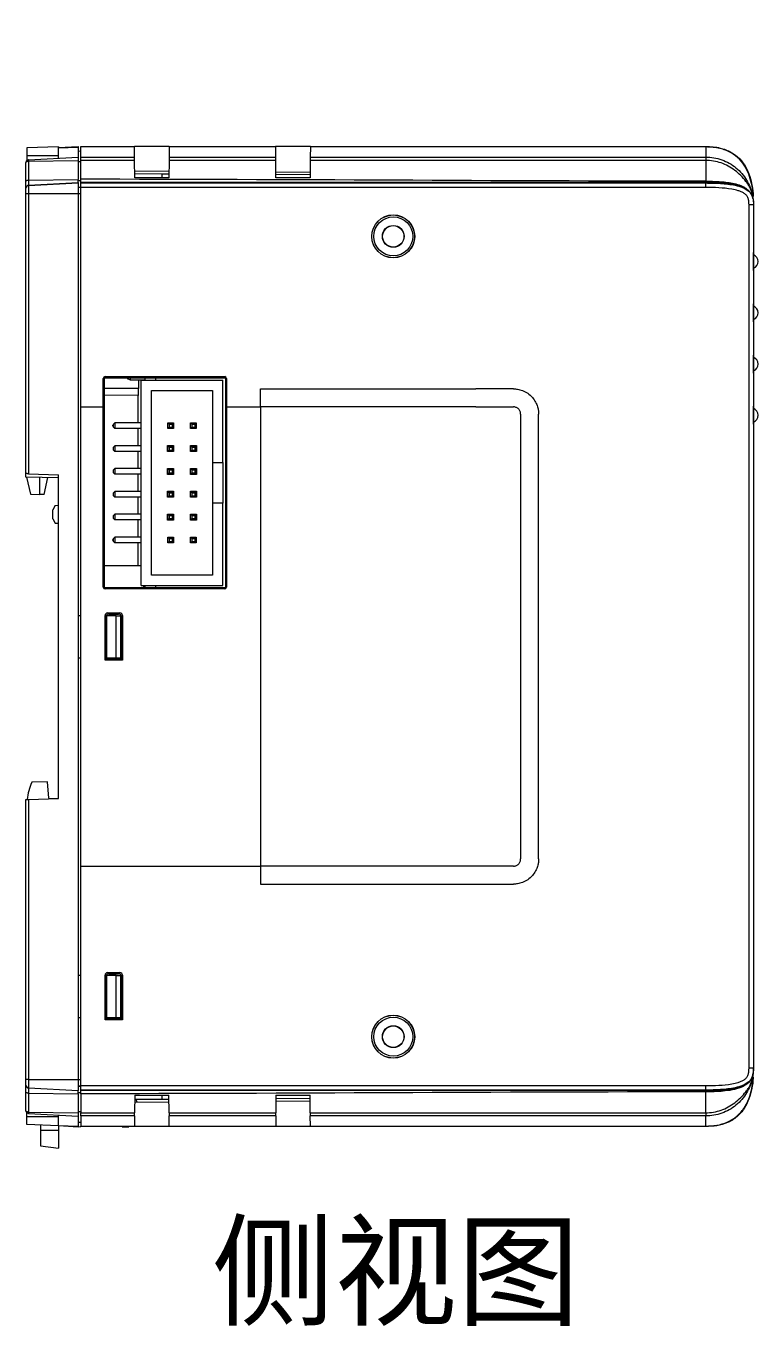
# Model space of a CAD drawing. Extents: x 222 to 1672, y 144 to 807.
# Drawn here: x 746.5 to 828, y 351.9 to 496.5 of the extents above; entities that cross this region are included whole.
import ezdxf

# ---------------------------------------------------------------- set-up
doc = ezdxf.new("R2010")
doc.units = 0
doc.header["$LTSCALE"] = 2
doc.header["$MEASUREMENT"] = 0
doc.layers.get('0').update_dxf_attribs({"linetype": 'CONTINUOUS'})
doc.layers.add('DIM', color=7, linetype='CONTINUOUS')
doc.styles.get("Standard").update_dxf_attribs({"font": 'TIMES.TTF'})

msp = doc.modelspace()

# ---------------------------------------------------------------- linework, layer by layer
at = {"linetype": 'Continuous', "lineweight": 5}
for p, q in [((750.13309, 483.04373), (746.63309, 482.9215)), ((746.63309, 482.9215), (746.63309, 482.04373)), ((750.13309, 482.95202), (752.33309, 483.06732)), ((750.13309, 483.04373), (750.13309, 482.95202)), ((750.13309, 482.92825), (752.33309, 483.01118)), ((750.13309, 482.92825), (750.13309, 482.95202)), ((750.13309, 481.77023), (750.13309, 482.92825)), ((752.33309, 483.06732), (752.33309, 483.01118)), ((752.33309, 483.01118), (752.33309, 481.88552)), ((752.63309, 483.07686), (758.60254, 483.07686)), ((758.60303, 483.02073), (752.63309, 483.02073)), ((752.63309, 481.89507), (752.63309, 483.02073)), ((762.46363, 483.07686), (758.60254, 483.07686)), ((758.61285, 481.89507), (758.60303, 483.02073)), ((762.46314, 483.02073), (762.45332, 481.89507)), ((774.30303, 483.02073), (762.46314, 483.02073)), ((762.46363, 483.07686), (774.30254, 483.07686)), ((778.16363, 483.07686), (774.30254, 483.07686)), ((774.31286, 481.89507), (774.30303, 483.02073)), ((778.16314, 483.02073), (778.15332, 481.89507)), ((822.13308, 483.02073), (778.16314, 483.02073)), ((778.16363, 483.07686), (822.13308, 483.07686)), ((822.13308, 483.02073), (822.13308, 481.89507)), ((750.13309, 482.04373), (746.63309, 482.04373)), ((746.63309, 482.04373), (746.63309, 481.51554)), ((746.81738, 481.59646), (752.33309, 481.88552)), ((746.81738, 481.44366), (752.33309, 481.52334)), ((746.81738, 481.44366), (746.81738, 479.33366)), ((752.33309, 482.57255), (752.63309, 482.56732)), ((752.33309, 481.88552), (752.33309, 481.52334)), ((752.33309, 481.52334), (752.33309, 479.41334)), ((752.63309, 481.89507), (758.61285, 481.89507)), ((758.61602, 481.53289), (752.63309, 481.53289)), ((752.63309, 479.42289), (752.63309, 481.53289)), ((758.63309, 479.57686), (758.61602, 481.53289)), ((762.45016, 481.53289), (762.43309, 479.57686)), ((774.31601, 481.53289), (762.45016, 481.53289)), ((762.45332, 481.89507), (774.31286, 481.89507)), ((774.33309, 479.57686), (774.31601, 481.53289)), ((778.15016, 481.53289), (778.13308, 479.57686)), ((822.13308, 481.53289), (778.15016, 481.53289)), ((778.15332, 481.89507), (822.13308, 481.89507)), ((822.13308, 481.53289), (822.13308, 479.21528)), ((746.53309, 479.25108), (746.53309, 481.29687)), ((752.33309, 481.39076), (752.63309, 481.38552)), ((758.62625, 480.36002), (762.43968, 480.33203)), ((758.62882, 480.06549), (761.65129, 480.04966)), ((761.65129, 480.04966), (762.43718, 480.04554)), ((761.65129, 480.04966), (761.65129, 479.57686)), ((774.32726, 480.24476), (778.13867, 480.21678)), ((774.32954, 479.98327), (778.13646, 479.96333)), ((746.53309, 478.46354), (746.53309, 479.25108)), ((746.81738, 479.33366), (752.33309, 479.41334)), ((746.81738, 479.33366), (746.81738, 478.76284)), ((746.81738, 478.76284), (752.33309, 479.05163)), ((746.81738, 478.74387), (752.33309, 479.03266)), ((746.81738, 478.76284), (746.81738, 478.74387)), ((746.81738, 478.74387), (746.81738, 477.8338)), ((752.33309, 479.05163), (752.33309, 479.41334)), ((752.33309, 479.27696), (752.63309, 479.27552)), ((752.33309, 479.05163), (752.33309, 479.03266)), ((752.33309, 479.03266), (752.33309, 477.8338)), ((752.33309, 478.55734), (752.63309, 478.55211)), ((752.33309, 478.53837), (752.63309, 478.53314)), ((752.63309, 479.01298), (752.63309, 479.06118)), ((752.63309, 479.01298), (822.13308, 479.01298)), ((752.63309, 478.53314), (752.63309, 478.51345)), ((762.43309, 479.57686), (758.63309, 479.57686)), ((778.13308, 479.57686), (774.33309, 479.57686)), ((822.13308, 479.0706), (822.13308, 479.01298)), ((746.53309, 478.44456), (746.53309, 478.46354)), ((746.53309, 477.8338), (746.53309, 478.44456)), ((746.53309, 446.69304), (746.53309, 477.8338)), ((746.53309, 477.8338), (746.81738, 477.8338)), ((746.81738, 477.8338), (746.81738, 446.68311)), ((746.81738, 477.8338), (752.33309, 477.8338)), ((752.33309, 477.8338), (752.33309, 430.86733)), ((752.33309, 477.8338), (752.63309, 477.8338)), ((796.55129, 478.51345), (752.63309, 478.51345)), ((752.63309, 454.11345), (752.63309, 478.51345)), ((822.13308, 478.51345), (796.55129, 478.51345)), ((827.3448, 477.63584), (827.34481, 477.63575)), ((827.38082, 477.27767), (827.34481, 477.63575)), ((827.38638, 477.27749), (827.38638, 477.27747)), ((826.95129, 380.57686), (826.95129, 476.57686)), ((827.45129, 476.57686), (826.95129, 476.57686)), ((827.45129, 476.57686), (827.45129, 380.57686)), ((827.45132, 471.27671), (827.45129, 471.27671)), ((827.45132, 465.57671), (827.45129, 465.57671)), ((827.45132, 459.87671), (827.45129, 459.87671)), ((755.13309, 454.11345), (755.13309, 457.27686)), ((755.25623, 457.27686), (755.13309, 457.27686)), ((755.25623, 434.07686), (755.25623, 457.27686)), ((755.33309, 457.47686), (768.63309, 457.47686)), ((755.33309, 457.35369), (755.33309, 457.47686)), ((755.33309, 457.35369), (768.63309, 457.35004)), ((757.80129, 457.28684), (757.80129, 457.35301)), ((757.80129, 457.28684), (758.10129, 457.13684)), ((758.10129, 457.35293), (758.10129, 457.13684)), ((758.10129, 457.13684), (759.75129, 457.13684)), ((759.05728, 457.13684), (759.05728, 456.17686)), ((759.33129, 434.23684), (759.33129, 457.09684)), ((759.33129, 457.09684), (768.43129, 457.09684)), ((759.75129, 457.35248), (759.75129, 457.09684)), ((760.95129, 457.35215), (760.95129, 457.09684)), ((768.43129, 447.91684), (768.43129, 457.09684)), ((768.63309, 457.35004), (768.63309, 457.47686)), ((768.70625, 457.27686), (768.83309, 457.27686)), ((768.70625, 457.27686), (768.70625, 434.07686)), ((768.83309, 457.27686), (768.83309, 454.11345)), ((759.05728, 456.17686), (755.25623, 456.20998)), ((755.25623, 456.20984), (759.04153, 456.17686)), ((758.99961, 455.37723), (755.25623, 455.40985)), ((759.04153, 456.17686), (759.05728, 456.17686)), ((760.48129, 455.94684), (767.28129, 455.94684)), ((760.48129, 435.38684), (760.48129, 455.94684)), ((767.28129, 455.94684), (767.28129, 447.91684)), ((772.63308, 456.11345), (796.55129, 456.11345)), ((772.63308, 454.11345), (772.63308, 456.11345)), ((800.75129, 456.11345), (796.55129, 456.11345)), ((752.63309, 454.11345), (755.13309, 454.11345)), ((752.63309, 403.04027), (752.63309, 454.11345)), ((755.13309, 434.07686), (755.13309, 454.11345)), ((758.99961, 452.33684), (758.99961, 455.37723)), ((768.83309, 454.11345), (772.63308, 454.11345)), ((768.83309, 454.11345), (768.83309, 434.07686)), ((772.63308, 454.11345), (772.63308, 403.04027)), ((796.55129, 454.11345), (800.75129, 454.11345)), ((827.45132, 454.1767), (827.45129, 454.1767)), ((801.55129, 453.31345), (801.55129, 403.84027)), ((803.55129, 403.84027), (803.55129, 453.31345)), ((756.28129, 452.06911), (756.18129, 452.06911)), ((756.18129, 451.96457), (756.18129, 452.06911)), ((756.18129, 451.96457), (756.28129, 451.96457)), ((756.43129, 452.33684), (756.28129, 452.18684)), ((756.28129, 451.84684), (756.28129, 452.18684)), ((756.43129, 451.69684), (756.28129, 451.84684)), ((756.43129, 452.33684), (756.43129, 451.69684)), ((759.33129, 452.33684), (756.43129, 452.33684)), ((759.33129, 451.69684), (756.43129, 451.69684)), ((758.99961, 449.79684), (758.99961, 451.69684)), ((762.29129, 452.33684), (762.44129, 452.18684)), ((762.29129, 452.33684), (762.93129, 452.33684)), ((762.29129, 451.69684), (762.29129, 452.33684)), ((762.29129, 451.69684), (762.44129, 451.84684)), ((762.93129, 451.69684), (762.29129, 451.69684)), ((762.44129, 452.18684), (762.78129, 452.18684)), ((762.44129, 452.18684), (762.44129, 451.84684)), ((762.44129, 451.84684), (762.78129, 451.84684)), ((762.78129, 452.18684), (762.93129, 452.33684)), ((762.78129, 452.18684), (762.78129, 451.84684)), ((762.78129, 451.84684), (762.93129, 451.69684)), ((762.93129, 452.33684), (762.93129, 451.69684)), ((764.83129, 451.69684), (764.83129, 452.33684)), ((764.83129, 452.33684), (764.98129, 452.18684)), ((764.83129, 452.33684), (765.47129, 452.33684)), ((764.83129, 451.69684), (764.98129, 451.84684)), ((765.47129, 451.69684), (764.83129, 451.69684)), ((764.98129, 452.18684), (764.98129, 451.84684)), ((764.98129, 452.18684), (765.32129, 452.18684)), ((764.98129, 451.84684), (765.32129, 451.84684)), ((765.32129, 452.18684), (765.47129, 452.33684)), ((765.32129, 452.18684), (765.32129, 451.84684)), ((765.32129, 451.84684), (765.47129, 451.69684)), ((765.47129, 452.33684), (765.47129, 451.69684)), ((756.43129, 449.79684), (756.28129, 449.64684)), ((756.28129, 449.30684), (756.28129, 449.64684)), ((756.43129, 449.79684), (756.43129, 449.15684)), ((759.33129, 449.79684), (756.43129, 449.79684)), ((762.28129, 449.80684), (762.94129, 449.80684)), ((762.28129, 449.14684), (762.28129, 449.80684)), ((762.28129, 449.79684), (762.29129, 449.79684)), ((762.29129, 449.15684), (762.29129, 449.79684)), ((762.29129, 449.79684), (762.44129, 449.64684)), ((762.29129, 449.79684), (762.93129, 449.79684)), ((762.44129, 449.64684), (762.44129, 449.30684)), ((762.44129, 449.64684), (762.78129, 449.64684)), ((762.78129, 449.64684), (762.93129, 449.79684)), ((762.78129, 449.64684), (762.78129, 449.30684)), ((762.94129, 449.79684), (762.93129, 449.79684)), ((762.93129, 449.79684), (762.93129, 449.15684)), ((762.94129, 449.80684), (762.94129, 449.14684)), ((764.82129, 449.80684), (765.48129, 449.80684)), ((764.82129, 449.14684), (764.82129, 449.80684)), ((764.82129, 449.79684), (764.83129, 449.79684)), ((764.83129, 449.15684), (764.83129, 449.79684)), ((764.83129, 449.79684), (764.98129, 449.64684)), ((764.83129, 449.79684), (765.47129, 449.79684)), ((764.98129, 449.64684), (764.98129, 449.30684)), ((764.98129, 449.64684), (765.32129, 449.64684)), ((765.32129, 449.64684), (765.47129, 449.79684)), ((765.32129, 449.64684), (765.32129, 449.30684)), ((765.47129, 449.79684), (765.47129, 449.15684)), ((765.48129, 449.80684), (765.48129, 449.14684)), ((756.43129, 449.15684), (756.28129, 449.30684)), ((759.33129, 449.15684), (756.43129, 449.15684)), ((758.99961, 447.25684), (758.99961, 449.15684)), ((762.29129, 449.15684), (762.28129, 449.15684)), ((762.94129, 449.14684), (762.28129, 449.14684)), ((762.29129, 449.15684), (762.44129, 449.30684)), ((762.93129, 449.15684), (762.29129, 449.15684)), ((762.44129, 449.30684), (762.78129, 449.30684)), ((762.78129, 449.30684), (762.93129, 449.15684)), ((762.94129, 449.15684), (762.93129, 449.15684)), ((764.83129, 449.15684), (764.82129, 449.15684)), ((765.48129, 449.14684), (764.82129, 449.14684)), ((764.83129, 449.15684), (764.98129, 449.30684)), ((765.47129, 449.15684), (764.83129, 449.15684)), ((764.98129, 449.30684), (765.32129, 449.30684)), ((765.32129, 449.30684), (765.47129, 449.15684)), ((756.43129, 447.25684), (756.28129, 447.10684)), ((756.28129, 446.76684), (756.28129, 447.10684)), ((756.43129, 446.61684), (756.28129, 446.76684)), ((756.43129, 447.25684), (756.43129, 446.61684)), ((759.33129, 447.25684), (756.43129, 447.25684)), ((762.28129, 447.26684), (762.94129, 447.26684)), ((762.28129, 446.60684), (762.28129, 447.26684)), ((762.28129, 447.25684), (762.29129, 447.25684)), ((762.29129, 447.25684), (762.44129, 447.10684)), ((762.29129, 447.25684), (762.93129, 447.25684)), ((762.29129, 446.61684), (762.29129, 447.25684)), ((762.29129, 446.61684), (762.44129, 446.76684)), ((762.44129, 447.10684), (762.78129, 447.10684)), ((762.44129, 447.10684), (762.44129, 446.76684)), ((762.44129, 446.76684), (762.78129, 446.76684)), ((762.78129, 447.10684), (762.93129, 447.25684)), ((762.78129, 447.10684), (762.78129, 446.76684)), ((762.78129, 446.76684), (762.93129, 446.61684)), ((762.94129, 447.25684), (762.93129, 447.25684)), ((762.93129, 447.25684), (762.93129, 446.61684)), ((762.94129, 447.26684), (762.94129, 446.60684)), ((764.82129, 447.26684), (765.48129, 447.26684)), ((764.82129, 446.60684), (764.82129, 447.26684)), ((764.82129, 447.25684), (764.83129, 447.25684)), ((764.83129, 446.61684), (764.83129, 447.25684)), ((764.83129, 447.25684), (764.98129, 447.10684)), ((764.83129, 447.25684), (765.47129, 447.25684)), ((764.83129, 446.61684), (764.98129, 446.76684)), ((764.98129, 447.10684), (764.98129, 446.76684)), ((764.98129, 447.10684), (765.32129, 447.10684)), ((764.98129, 446.76684), (765.32129, 446.76684)), ((765.32129, 447.10684), (765.47129, 447.25684)), ((765.32129, 447.10684), (765.32129, 446.76684)), ((765.32129, 446.76684), (765.47129, 446.61684)), ((765.47129, 447.25684), (765.47129, 446.61684)), ((765.48129, 447.26684), (765.48129, 446.60684)), ((767.28129, 447.91684), (768.43129, 447.91684)), ((767.28129, 447.91684), (767.28129, 443.41684)), ((768.43129, 447.91684), (768.43129, 443.41684)), ((746.53309, 446.29304), (746.53309, 446.69304)), ((750.13309, 446.2302), (746.53309, 446.29304)), ((746.59567, 446.29195), (747.02509, 444.40252)), ((746.81738, 446.68311), (750.13309, 446.56732)), ((748.03309, 446.26686), (748.03309, 444.36732)), ((748.53709, 444.38492), (748.96112, 446.25066)), ((750.13309, 410.56733), (750.13309, 446.56732)), ((759.33129, 446.61684), (756.43129, 446.61684)), ((758.99961, 444.71684), (758.99961, 446.61684)), ((762.29129, 446.61684), (762.28129, 446.61684)), ((762.94129, 446.60684), (762.28129, 446.60684)), ((762.93129, 446.61684), (762.29129, 446.61684)), ((762.94129, 446.61684), (762.93129, 446.61684)), ((764.83129, 446.61684), (764.82129, 446.61684)), ((765.48129, 446.60684), (764.82129, 446.60684)), ((765.47129, 446.61684), (764.83129, 446.61684)), ((747.02509, 444.40252), (748.03309, 444.36732)), ((748.53709, 444.38492), (748.03309, 444.36732)), ((756.43129, 444.71684), (756.28129, 444.56684)), ((756.28129, 444.22684), (756.28129, 444.56684)), ((756.43129, 444.07684), (756.28129, 444.22684)), ((756.43129, 444.71684), (756.43129, 444.07684)), ((759.33129, 444.71684), (756.43129, 444.71684)), ((759.33129, 444.07684), (756.43129, 444.07684)), ((758.99961, 442.17684), (758.99961, 444.07684)), ((762.28129, 444.72684), (762.94129, 444.72684)), ((762.28129, 444.06684), (762.28129, 444.72684)), ((762.28129, 444.71684), (762.29129, 444.71684)), ((762.29129, 444.07684), (762.28129, 444.07684)), ((762.94129, 444.06684), (762.28129, 444.06684)), ((762.29129, 444.07684), (762.29129, 444.71684)), ((762.29129, 444.71684), (762.44129, 444.56684)), ((762.29129, 444.71684), (762.93129, 444.71684)), ((762.29129, 444.07684), (762.44129, 444.22684)), ((762.93129, 444.07684), (762.29129, 444.07684)), ((762.44129, 444.56684), (762.44129, 444.22684)), ((762.44129, 444.56684), (762.78129, 444.56684)), ((762.44129, 444.22684), (762.78129, 444.22684)), ((762.78129, 444.56684), (762.93129, 444.71684)), ((762.78129, 444.56684), (762.78129, 444.22684)), ((762.78129, 444.22684), (762.93129, 444.07684)), ((762.94129, 444.71684), (762.93129, 444.71684)), ((762.93129, 444.71684), (762.93129, 444.07684)), ((762.94129, 444.07684), (762.93129, 444.07684)), ((762.94129, 444.72684), (762.94129, 444.06684)), ((764.82129, 444.72684), (765.48129, 444.72684)), ((764.82129, 444.06684), (764.82129, 444.72684)), ((764.82129, 444.71684), (764.83129, 444.71684)), ((764.83129, 444.07684), (764.82129, 444.07684)), ((765.48129, 444.06684), (764.82129, 444.06684)), ((764.83129, 444.07684), (764.83129, 444.71684)), ((764.83129, 444.71684), (764.98129, 444.56684)), ((764.83129, 444.71684), (765.47129, 444.71684)), ((764.83129, 444.07684), (764.98129, 444.22684)), ((765.47129, 444.07684), (764.83129, 444.07684)), ((764.98129, 444.56684), (764.98129, 444.22684)), ((764.98129, 444.56684), (765.32129, 444.56684)), ((764.98129, 444.22684), (765.32129, 444.22684)), ((765.32129, 444.56684), (765.47129, 444.71684)), ((765.32129, 444.56684), (765.32129, 444.22684)), ((765.32129, 444.22684), (765.47129, 444.07684)), ((765.47129, 444.71684), (765.47129, 444.07684)), ((765.48129, 444.72684), (765.48129, 444.06684)), ((749.77687, 443.15489), (749.53309, 442.66733)), ((749.53309, 441.66733), (749.53309, 442.66733)), ((749.77687, 443.15489), (750.13309, 443.16733)), ((767.28129, 443.41684), (767.28129, 435.38684)), ((768.43129, 443.41684), (767.28129, 443.41684)), ((768.43129, 434.23684), (768.43129, 443.41684)), ((749.53309, 441.66733), (749.77687, 441.17976)), ((749.77687, 441.17976), (750.13309, 441.16733)), ((756.43129, 442.17684), (756.28129, 442.02684)), ((756.28129, 441.68684), (756.28129, 442.02684)), ((756.43129, 441.53684), (756.28129, 441.68684)), ((756.43129, 442.17684), (756.43129, 441.53684)), ((759.33129, 442.17684), (756.43129, 442.17684)), ((759.33129, 441.53684), (756.43129, 441.53684)), ((758.99961, 439.63684), (758.99961, 441.53684)), ((762.28129, 442.18684), (762.94129, 442.18684)), ((762.28129, 441.52684), (762.28129, 442.18684)), ((762.28129, 442.17684), (762.29129, 442.17684)), ((762.29129, 441.53684), (762.28129, 441.53684)), ((762.94129, 441.52684), (762.28129, 441.52684)), ((762.29129, 441.53684), (762.29129, 442.17684)), ((762.29129, 442.17684), (762.44129, 442.02684)), ((762.29129, 442.17684), (762.93129, 442.17684)), ((762.29129, 441.53684), (762.44129, 441.68684)), ((762.93129, 441.53684), (762.29129, 441.53684)), ((762.44129, 442.02684), (762.44129, 441.68684)), ((762.44129, 442.02684), (762.78129, 442.02684)), ((762.44129, 441.68684), (762.78129, 441.68684)), ((762.78129, 442.02684), (762.93129, 442.17684)), ((762.78129, 442.02684), (762.78129, 441.68684)), ((762.78129, 441.68684), (762.93129, 441.53684)), ((762.94129, 442.17684), (762.93129, 442.17684)), ((762.93129, 442.17684), (762.93129, 441.53684)), ((762.94129, 441.53684), (762.93129, 441.53684)), ((762.94129, 442.18684), (762.94129, 441.52684)), ((764.82129, 442.18684), (765.48129, 442.18684)), ((764.82129, 441.52684), (764.82129, 442.18684)), ((764.82129, 442.17684), (764.83129, 442.17684)), ((764.83129, 441.53684), (764.82129, 441.53684)), ((765.48129, 441.52684), (764.82129, 441.52684)), ((764.83129, 441.53684), (764.83129, 442.17684)), ((764.83129, 442.17684), (764.98129, 442.02684)), ((764.83129, 442.17684), (765.47129, 442.17684)), ((764.83129, 441.53684), (764.98129, 441.68684)), ((765.47129, 441.53684), (764.83129, 441.53684)), ((764.98129, 442.02684), (765.32129, 442.02684)), ((764.98129, 442.02684), (764.98129, 441.68684)), ((764.98129, 441.68684), (765.32129, 441.68684)), ((765.32129, 442.02684), (765.47129, 442.17684)), ((765.32129, 442.02684), (765.32129, 441.68684)), ((765.32129, 441.68684), (765.47129, 441.53684)), ((765.47129, 442.17684), (765.47129, 441.53684)), ((765.48129, 442.18684), (765.48129, 441.52684)), ((756.43129, 439.63684), (756.28129, 439.48684)), ((756.43129, 439.63684), (756.43129, 438.99684)), ((759.33129, 439.63684), (756.43129, 439.63684)), ((762.29129, 439.63684), (762.44129, 439.48684)), ((762.29129, 439.63684), (762.93129, 439.63684)), ((762.29129, 438.99684), (762.29129, 439.63684)), ((762.78129, 439.48684), (762.93129, 439.63684)), ((762.93129, 439.63684), (762.93129, 438.99684)), ((764.83129, 438.99684), (764.83129, 439.63684)), ((764.83129, 439.63684), (764.98129, 439.48684)), ((764.83129, 439.63684), (765.47129, 439.63684)), ((765.32129, 439.48684), (765.47129, 439.63684)), ((765.47129, 439.63684), (765.47129, 438.99684)), ((756.28129, 439.37381), (756.18129, 439.37381)), ((756.18129, 439.25987), (756.18129, 439.37381)), ((756.18129, 439.25987), (756.28129, 439.25987)), ((756.28129, 439.14684), (756.28129, 439.48684)), ((756.43129, 438.99684), (756.28129, 439.14684)), ((759.33129, 438.99684), (756.43129, 438.99684)), ((758.99961, 436.42675), (758.99961, 438.99684)), ((762.29129, 438.99684), (762.44129, 439.14684)), ((762.93129, 438.99684), (762.29129, 438.99684)), ((762.44129, 439.48684), (762.78129, 439.48684)), ((762.44129, 439.48684), (762.44129, 439.14684)), ((762.44129, 439.14684), (762.78129, 439.14684)), ((762.78129, 439.48684), (762.78129, 439.14684)), ((762.78129, 439.14684), (762.93129, 438.99684)), ((764.83129, 438.99684), (764.98129, 439.14684)), ((765.47129, 438.99684), (764.83129, 438.99684)), ((764.98129, 439.48684), (765.32129, 439.48684)), ((764.98129, 439.48684), (764.98129, 439.14684)), ((764.98129, 439.14684), (765.32129, 439.14684)), ((765.32129, 439.48684), (765.32129, 439.14684)), ((765.32129, 439.14684), (765.47129, 438.99684)), ((759.33129, 436.42675), (755.25623, 436.42675)), ((767.28129, 435.38684), (760.48129, 435.38684)), ((755.25623, 434.07686), (755.13309, 434.07686)), ((768.63309, 434.00368), (755.33309, 434.00003)), ((755.33309, 434.00003), (755.33309, 433.87686)), ((768.63309, 433.87686), (755.33309, 433.87686)), ((759.33129, 434.23684), (768.43129, 434.23684)), ((759.60129, 434.23684), (759.60129, 434.0012)), ((759.75129, 434.23684), (759.75129, 434.00125)), ((760.95129, 434.23684), (760.95129, 434.00157)), ((768.63309, 434.00368), (768.63309, 433.87686)), ((768.70625, 434.07686), (768.83309, 434.07686)), ((752.33309, 430.86733), (752.33309, 386.16733)), ((752.63309, 430.86733), (752.33309, 430.86733)), ((755.32223, 425.9537), (755.32223, 430.90044)), ((755.43309, 430.77727), (755.32223, 430.90044)), ((755.44691, 430.86733), (755.53309, 430.86733)), ((755.53309, 426.16733), (755.53309, 430.86733)), ((756.57666, 430.86733), (755.53309, 430.86733)), ((755.62174, 431.20011), (756.96947, 431.20048)), ((755.62174, 431.20011), (755.73267, 431.07686)), ((755.73267, 431.07686), (756.8335, 431.07686)), ((756.57666, 426.16733), (756.57666, 430.86733)), ((756.57666, 430.86733), (757.03309, 430.86733)), ((756.8335, 431.07686), (756.96947, 431.20048)), ((757.03309, 430.86733), (757.03309, 426.16733)), ((757.26914, 430.90097), (757.13309, 430.77727)), ((757.26914, 430.90097), (757.26914, 425.95316)), ((755.43309, 426.1622), (755.43309, 430.77727)), ((757.13309, 430.77727), (757.13309, 426.07686)), ((752.63309, 426.16733), (752.33309, 426.16733)), ((755.32223, 425.9537), (755.3795, 426.01732)), ((757.26914, 425.95316), (755.32223, 425.9537)), ((755.3795, 426.16248), (755.43309, 426.1622)), ((755.3795, 426.01732), (755.3795, 426.16248)), ((757.13309, 426.01732), (755.3795, 426.01732)), ((755.53309, 426.16733), (755.43309, 426.16733)), ((756.57666, 426.16733), (755.53309, 426.16733)), ((757.03309, 426.16733), (756.57666, 426.16733)), ((757.26914, 425.95316), (757.13309, 426.07686)), ((757.13309, 426.01732), (757.13309, 426.07686)), ((748.93622, 412.43077), (747.18636, 412.36966)), ((749.05885, 410.59132), (748.93622, 412.43077)), ((749.05885, 410.59132), (750.13309, 410.57257)), ((746.53309, 379.30085), (746.53309, 410.44161)), ((746.81738, 410.45154), (750.13309, 410.56733)), ((746.81738, 410.45154), (746.81738, 379.30085)), ((752.63309, 403.04027), (772.63308, 403.04027)), ((752.63309, 378.64027), (752.63309, 403.04027)), ((772.63308, 403.04027), (772.63308, 401.04027)), ((800.75129, 403.04027), (796.55129, 403.04027)), ((772.63308, 401.04027), (796.55129, 401.04027)), ((796.55129, 401.04027), (800.75129, 401.04027)), ((752.63309, 390.86732), (752.33309, 390.86732)), ((755.32223, 385.9537), (755.32223, 390.90044)), ((755.43309, 390.77727), (755.32223, 390.90044)), ((755.43309, 386.1622), (755.43309, 390.77727)), ((755.44691, 390.86732), (755.53309, 390.86732)), ((755.53309, 386.16733), (755.53309, 390.86732)), ((756.57666, 390.86732), (755.53309, 390.86732)), ((755.62174, 391.20011), (756.96947, 391.20048)), ((755.62174, 391.20011), (755.73267, 391.07686)), ((755.73267, 391.07686), (756.8335, 391.07686)), ((756.57666, 386.16733), (756.57666, 390.86732)), ((756.57666, 390.86732), (757.03309, 390.86732)), ((756.8335, 391.07686), (756.96947, 391.20048)), ((757.03309, 390.86732), (757.03309, 386.16733)), ((757.26914, 390.90097), (757.13309, 390.77727)), ((757.13309, 390.77727), (757.13309, 386.07686)), ((757.26914, 390.90097), (757.26914, 385.95316)), ((757.13309, 388.06113), (757.03309, 388.06113)), ((752.33309, 386.16733), (752.33309, 379.30085)), ((752.63309, 386.16733), (752.33309, 386.16733)), ((755.32223, 385.9537), (755.3795, 386.01732)), ((755.3795, 386.16248), (755.43309, 386.1622)), ((755.3795, 386.01732), (755.3795, 386.16248)), ((757.13309, 386.01732), (755.3795, 386.01732)), ((755.53309, 386.16733), (755.43309, 386.16733)), ((756.57666, 386.16733), (755.53309, 386.16733)), ((757.03309, 386.16733), (756.57666, 386.16733)), ((757.26914, 385.95316), (757.13309, 386.07686)), ((757.13309, 386.07686), (757.13309, 386.01732)), ((757.26914, 385.95316), (755.32223, 385.9537)), ((827.45129, 380.57686), (826.95129, 380.57686)), ((746.53309, 378.69009), (746.53309, 379.30085)), ((746.81738, 379.30085), (746.53309, 379.30085)), ((746.81738, 379.30085), (746.81738, 378.39078)), ((746.81738, 379.30085), (752.33309, 379.30085)), ((752.33309, 379.30085), (752.33309, 378.10199)), ((752.33309, 379.30085), (752.63309, 379.30085)), ((827.34481, 379.51797), (827.3448, 379.51788)), ((827.38083, 379.8761), (827.34481, 379.51797)), ((827.38639, 379.87629), (827.38639, 379.87627)), ((746.53309, 378.67111), (746.53309, 378.69009)), ((746.53309, 377.88357), (746.53309, 378.67111)), ((746.53309, 375.83778), (746.53309, 377.88357)), ((746.81738, 378.39078), (752.33309, 378.10199)), ((746.81738, 378.39078), (746.81738, 378.37181)), ((746.81738, 378.37181), (752.33309, 378.08302)), ((746.81738, 378.37181), (746.81738, 377.80099)), ((746.81738, 377.80099), (752.33309, 377.72131)), ((746.81738, 377.80099), (746.81738, 375.69099)), ((752.33309, 378.59628), (752.63309, 378.60152)), ((752.33309, 378.57731), (752.63309, 378.58254)), ((752.33309, 378.10199), (752.33309, 378.08302)), ((752.33309, 377.72131), (752.33309, 378.08302)), ((752.33309, 377.85769), (752.63309, 377.85913)), ((752.33309, 377.72131), (752.33309, 375.61131)), ((752.63309, 378.64027), (796.55129, 378.64027)), ((752.63309, 378.64027), (752.63309, 378.60152)), ((822.13308, 378.14075), (752.63309, 378.14075)), ((752.63309, 378.14075), (752.63309, 378.09254)), ((752.63309, 377.73084), (752.63309, 375.62084)), ((758.63309, 377.57686), (758.61602, 375.62084)), ((758.63309, 377.57686), (762.43309, 377.57686)), ((761.65129, 377.57686), (761.65129, 377.10407)), ((762.45016, 375.62084), (762.43309, 377.57686)), ((774.33309, 377.57686), (774.31601, 375.62084)), ((774.33309, 377.57686), (778.13308, 377.57686)), ((778.15016, 375.62084), (778.13308, 377.57686)), ((796.55129, 378.64027), (822.13308, 378.64027)), ((822.13308, 378.14075), (822.13308, 378.64027)), ((822.13308, 378.08312), (822.13308, 378.14075)), ((822.13308, 375.62084), (822.13308, 377.93844)), ((758.62625, 376.7937), (762.43968, 376.82169)), ((761.65129, 377.10407), (758.62882, 377.08824)), ((758.89455, 376.79567), (758.78294, 377.08905)), ((762.43718, 377.10818), (761.65129, 377.10407)), ((774.32726, 376.90896), (778.13867, 376.93694)), ((778.13646, 377.19039), (774.32954, 377.17046)), ((746.63309, 375.17256), (746.63309, 375.61911)), ((750.13309, 375.17256), (746.63309, 375.17256)), ((746.63309, 374.29479), (746.63309, 375.17256)), ((746.81738, 375.69099), (752.33309, 375.61131)), ((746.81738, 375.53819), (752.33309, 375.24913)), ((750.13309, 374.20641), (750.13309, 375.36442)), ((752.33309, 375.74389), (752.63309, 375.74913)), ((752.33309, 375.61131), (752.33309, 375.24913)), ((752.33309, 375.24913), (752.33309, 374.12347)), ((752.33309, 374.5621), (752.63309, 374.56734)), ((752.63309, 375.62084), (758.61602, 375.62084)), ((758.61285, 375.25866), (752.63309, 375.25866)), ((752.63309, 375.25866), (752.63309, 374.13299)), ((758.61285, 375.25866), (758.60303, 374.13299)), ((762.45016, 375.62084), (774.31601, 375.62084)), ((774.31286, 375.25866), (762.45332, 375.25866)), ((762.46314, 374.13299), (762.45332, 375.25866)), ((774.31286, 375.25866), (774.30303, 374.13299)), ((778.15016, 375.62084), (822.13308, 375.62084)), ((822.13308, 375.25866), (778.15332, 375.25866)), ((778.16314, 374.13299), (778.15332, 375.25866)), ((822.13308, 374.13299), (822.13308, 375.25866)), ((750.13309, 374.17257), (746.63309, 374.29479)), ((748.13309, 374.24241), (748.13309, 373.67256)), ((748.13309, 373.67256), (748.13309, 371.95365)), ((748.13309, 373.67256), (750.13309, 373.67256)), ((750.13309, 374.20641), (752.33309, 374.12347)), ((750.13309, 374.18263), (750.13309, 374.20641)), ((750.13309, 374.17257), (750.13309, 374.18263)), ((750.13309, 374.18263), (752.33309, 374.06733)), ((750.13309, 374.17257), (750.13309, 373.67256)), ((750.13309, 373.67256), (750.13309, 371.67256)), ((752.33309, 374.12347), (752.33309, 374.06733)), ((752.33309, 374.06733), (752.63309, 374.08731)), ((752.63309, 374.13299), (758.60303, 374.13299)), ((758.60254, 374.07686), (752.63309, 374.07686)), ((757.25269, 374.06733), (757.93309, 374.06733)), ((762.46363, 374.07686), (758.60254, 374.07686)), ((762.46314, 374.13299), (774.30303, 374.13299)), ((774.30254, 374.07686), (762.46363, 374.07686)), ((778.16363, 374.07686), (774.30254, 374.07686)), ((778.16314, 374.13299), (822.13308, 374.13299)), ((822.13308, 374.07686), (778.16363, 374.07686)), ((748.13309, 371.95365), (750.13309, 371.67256))]:
    msp.add_line(p, q, dxfattribs=at)
at = {"linetype": 'Continuous', "lineweight": 5, "flags": 128}
for points in [[(746.53309, 479.25108), (746.53847, 479.26669), (746.55444, 479.28172), (746.58042, 479.29566), (746.61547, 479.30801), (746.65834, 479.3183), (746.70749, 479.32618), (746.76114, 479.33136), (746.81738, 479.33366)], [(827.45131, 469.27671), (827.45131, 469.35282), (827.45131, 469.5696), (827.45131, 469.89402), (827.45132, 470.2767)], [(827.45132, 470.2767), (827.45132, 470.65939), (827.45132, 470.98381), (827.45132, 471.20058), (827.45132, 471.27671)], [(827.45132, 464.5767), (827.45132, 464.95939), (827.45132, 465.28381), (827.45132, 465.50058), (827.45132, 465.57671)], [(827.45131, 463.57671), (827.45131, 463.65282), (827.45131, 463.8696), (827.45131, 464.19402), (827.45132, 464.5767)], [(827.45132, 458.8767), (827.45132, 459.25939), (827.45132, 459.58381), (827.45132, 459.80058), (827.45132, 459.87671)], [(827.45131, 457.8767), (827.45131, 457.95282), (827.45131, 458.1696), (827.45131, 458.49402), (827.45132, 458.8767)], [(827.45132, 453.1767), (827.45132, 453.55939), (827.45132, 453.88381), (827.45132, 454.10058), (827.45132, 454.1767)], [(827.45131, 452.1767), (827.45131, 452.25283), (827.45131, 452.4696), (827.45131, 452.79402), (827.45132, 453.1767)], [(746.81738, 446.68311), (746.76114, 446.68508), (746.70749, 446.68695), (746.65834, 446.68867), (746.61547, 446.69016), (746.58042, 446.69139), (746.55444, 446.69229), (746.53847, 446.69285), (746.53309, 446.69304)], [(746.53309, 410.44161), (746.53847, 410.4418), (746.55444, 410.44236), (746.58042, 410.44326), (746.61547, 410.44449), (746.65834, 410.44598), (746.70749, 410.4477), (746.76114, 410.44958), (746.81738, 410.45154)], [(746.81738, 377.80099), (746.76114, 377.80329), (746.70749, 377.80847), (746.65834, 377.81635), (746.61547, 377.82664), (746.58042, 377.83899), (746.55444, 377.85293), (746.53847, 377.86796), (746.53309, 377.88357)]]:
    msp.add_lwpolyline(points, dxfattribs=at)
at = {"linetype": 'Continuous', "lineweight": 5}
for centre, radius in [((787.38309, 473.07686), 2.39127), ((787.38309, 473.07686), 2.37731), ((787.38309, 473.07686), 2.16858), ((787.38309, 473.07686), 1.21397), ((787.38309, 473.07686), 1.19127), ((787.38309, 384.07686), 2.39127), ((787.38309, 384.07686), 2.37731), ((787.38309, 384.07686), 2.16858), ((787.38309, 384.07686), 1.21397), ((787.38309, 384.07686), 1.19127)]:
    msp.add_circle(centre, radius, dxfattribs=at)
for centre, radius, start, end in [((746.83293, 478.46341), 0.29984, 92.9709372, 179.9747613), ((746.83293, 478.44443), 0.29984, 92.9709372, 179.9747613), ((827.13881, 470.27671), 0.8125, 292.7789436, 67.9137812), ((827.13881, 464.57671), 0.8125, 292.7789436, 67.9137812), ((827.13881, 458.87671), 0.8125, 292.7789436, 67.9137812), ((755.33309, 457.27686), 0.2, 90, 180), ((755.33306, 457.27686), 0.07683, 89.9842775, 180), ((768.63309, 457.27686), 0.2, 0, 90), ((768.63307, 457.27686), 0.07318, 0, 89.9842775), ((827.13881, 453.17671), 0.8125, 292.7789436, 67.9137812), ((755.33309, 434.07686), 0.2, 180, 270), ((755.33306, 434.07686), 0.07683, 180, 270.0157225), ((768.63309, 434.07686), 0.2, 270, 0), ((768.63307, 434.07686), 0.07318, 270.0157225, 0), ((753.12784, 409.73361), 6.5, 156.074652, 173.7053168), ((746.83293, 378.69022), 0.29984, 180.0252387, 267.0290628), ((746.83293, 378.67124), 0.29984, 180.0252387, 267.0290628), ((757.25269, 374.16733), 0.1, 247.272923, 270), ((757.93309, 374.16733), 0.1, 270, 294.5959993)]:
    msp.add_arc(centre, radius, start, end, dxfattribs=at)
for centre, major_axis, ratio, start_param, end_param in [((759.04155, 455.37683), (-0.00002, 0.80003), 0.05242088, 6.283183923, 7.853477915), ((755.62256, 430.8997), (-0.2012, 0.22353), 0.997524673, 5.551833564, 7.119890835), ((755.73349, 430.77645), (-0.21218, 0.21324), 0.997264654, 5.501658939, 7.06971621), ((756.83268, 430.77645), (0.21218, 0.21324), 0.997264654, 5.496654405, 7.064711676), ((756.96864, 430.90007), (0.22265, 0.20242), 0.996977364, 5.54682903, 7.114886301), ((755.62256, 390.8997), (-0.2012, 0.22353), 0.997524673, 5.551833564, 7.119890835), ((755.73349, 390.77645), (-0.21218, 0.21324), 0.997264654, 5.501658939, 7.06971621), ((756.83268, 390.77645), (0.21218, 0.21324), 0.997264654, 5.496654405, 7.064711676), ((756.96864, 390.90007), (0.22265, 0.20242), 0.996977364, 5.54682903, 7.114886301)]:
    msp.add_ellipse(centre, major_axis=major_axis, ratio=ratio, start_param=start_param, end_param=end_param, dxfattribs=at)
for points in [[(752.63309, 483.02073), (752.63309, 483.05543), (752.63309, 483.07686), (752.63309, 483.07686)], [(758.60303, 483.02073), (758.60272, 483.05653), (758.60254, 483.07686), (758.60254, 483.07686)], [(762.46363, 483.07686), (762.46363, 483.07686), (762.46345, 483.05646), (762.46314, 483.02073)], [(774.30303, 483.02073), (774.30272, 483.05653), (774.30254, 483.07686), (774.30254, 483.07686)], [(778.16363, 483.07686), (778.16363, 483.07686), (778.16345, 483.05646), (778.16314, 483.02073)], [(822.13309, 483.07686), (822.13309, 483.07686), (822.13309, 483.05543), (822.13309, 483.02073)], [(822.13309, 479.21528), (798.96642, 479.21528), (775.79975, 479.42289), (752.63309, 479.42289)], [(822.13309, 479.0706), (798.96642, 479.0706), (775.79975, 479.06118), (752.63309, 479.06118)], [(796.55129, 454.11345), (788.57818, 454.11345), (780.6062, 454.11345), (772.63309, 454.11345)], [(796.55129, 403.04027), (788.57818, 403.04027), (780.6062, 403.04027), (772.63309, 403.04027)], [(822.13309, 378.08312), (798.96642, 378.08312), (775.79975, 378.09254), (752.63309, 378.09254)], [(822.13309, 377.93844), (798.96642, 377.93844), (775.79975, 377.73084), (752.63309, 377.73084)], [(752.63309, 374.07686), (752.63309, 374.07686), (752.63309, 374.0983), (752.63309, 374.13299)], [(758.60254, 374.07686), (758.60254, 374.07686), (758.60272, 374.09726), (758.60303, 374.13299)], [(762.46314, 374.13299), (762.46345, 374.09719), (762.46363, 374.07686), (762.46363, 374.07686)], [(774.30254, 374.07686), (774.30254, 374.07686), (774.30272, 374.09726), (774.30303, 374.13299)], [(778.16314, 374.13299), (778.16345, 374.09719), (778.16363, 374.07686), (778.16363, 374.07686)], [(822.13309, 374.07686), (822.13309, 374.07686), (822.13309, 374.0983), (822.13309, 374.13299)]]:
    msp.add_open_spline(points, degree=3, dxfattribs=at)
for points, knots in [([(822.13308, 483.07686), (822.41608, 483.0689), (822.95404, 483.05378), (823.92514, 482.88633), (824.96686, 482.50098), (825.94294, 481.74323), (826.61996, 480.80422), (827.05928, 479.76288), (827.30668, 478.68), (827.40888, 477.92308), (827.42049, 477.53456), (827.42128, 477.50822)], [0, 0, 0, 0, 0.097853676, 0.186020347, 0.340201904, 0.476952145, 0.607209082, 0.736562546, 0.865484076, 0.99087919, 1, 1, 1, 1]), ([(827.42108, 477.50826), (827.42029, 477.53463), (827.40865, 477.92328), (827.30411, 478.68), (827.04549, 479.75902), (826.59198, 480.78899), (825.90755, 481.70974), (824.93753, 482.45015), (823.90864, 482.83029), (822.94761, 482.99739), (822.41401, 483.01268), (822.13308, 483.02073)], [0, 0, 0, 0, 0.009195058, 0.135501146, 0.26523255, 0.395018196, 0.524967502, 0.66090922, 0.814195605, 0.902181731, 1, 1, 1, 1]), ([(746.81738, 481.59646), (746.78042, 481.59045), (746.70411, 481.57805), (746.61436, 481.51102), (746.56329, 481.43525), (746.5376, 481.36392), (746.53466, 481.32025), (746.53309, 481.29687)], [0, 0, 0, 0, 0.24183798, 0.499132748, 0.708096098, 0.843758085, 1, 1, 1, 1]), ([(746.53309, 481.29687), (746.53466, 481.30844), (746.5376, 481.33006), (746.56329, 481.36525), (746.61437, 481.40321), (746.70412, 481.43558), (746.78042, 481.44102), (746.81738, 481.44366)], [0, 0, 0, 0, 0.156262778, 0.29193548, 0.500862589, 0.75817973, 1, 1, 1, 1]), ([(746.81738, 481.59646), (746.81662, 481.59429), (746.81509, 481.58996), (746.81451, 481.55648), (746.81509, 481.50735), (746.81662, 481.4649), (746.81738, 481.44366)], [0, 0, 0, 0, 0.2500799, 0.499988966, 0.749895175, 1, 1, 1, 1]), ([(752.63309, 481.53289), (752.63309, 481.62931), (752.63309, 481.72727), (752.63309, 481.86151), (752.63309, 481.89507), (752.63309, 481.89507)], [0, 0, 0, 0, 0.5, 0.5, 1, 1, 1, 1]), ([(758.61602, 481.53289), (758.6151, 481.63735), (758.6143, 481.72922), (758.61317, 481.85946), (758.61285, 481.89507), (758.61285, 481.89507)], [0, 0, 0, 0, 0.5, 0.5, 1, 1, 1, 1]), ([(762.45332, 481.89507), (762.45332, 481.89507), (762.45301, 481.85952), (762.45187, 481.72934), (762.45106, 481.63665), (762.45016, 481.53289)], [0, 0, 0, 0, 0.5, 0.5, 1, 1, 1, 1]), ([(774.31602, 481.53289), (774.3151, 481.63735), (774.3143, 481.72922), (774.31317, 481.85946), (774.31285, 481.89507), (774.31285, 481.89507)], [0, 0, 0, 0, 0.5, 0.5, 1, 1, 1, 1]), ([(778.15332, 481.89507), (778.15332, 481.89507), (778.15301, 481.85952), (778.15187, 481.72934), (778.15106, 481.63665), (778.15016, 481.53289)], [0, 0, 0, 0, 0.5, 0.5, 1, 1, 1, 1]), ([(822.13309, 481.89507), (822.13309, 481.89507), (822.13309, 481.85916), (822.13309, 481.72962), (822.13309, 481.63635), (822.13309, 481.53289)], [0, 0, 0, 0, 0.5, 0.5, 1, 1, 1, 1]), ([(822.13309, 481.89507), (822.43961, 481.89507), (822.74657, 481.86831), (823.3455, 481.76394), (823.6378, 481.68674), (824.20824, 481.48286), (824.48878, 481.35453), (825.01703, 481.05551), (825.26614, 480.88486), (825.73451, 480.50173), (825.95551, 480.28688), (826.35213, 479.82876), (826.52912, 479.58502), (826.84081, 479.06915), (826.97583, 478.79566), (827.14141, 478.37214), (827.19069, 478.22833), (827.27724, 477.93494), (827.31425, 477.78617), (827.34479, 477.63584)], [0, 0, 0, 0, 0.125, 0.125, 0.25, 0.25, 0.375, 0.375, 0.5, 0.5, 0.625, 0.625, 0.75, 0.75, 0.875, 0.875, 0.9375, 0.9375, 1, 1, 1, 1]), ([(827.34457, 477.6357), (827.31512, 477.77883), (827.27929, 477.92096), (827.19152, 478.19934), (827.1397, 478.33424), (827.0163, 478.59415), (826.9444, 478.71905), (826.78415, 478.96184), (826.69669, 479.07937), (826.42584, 479.42108), (826.23275, 479.63758), (825.82151, 480.04788), (825.6015, 480.24205), (825.13963, 480.59297), (824.89721, 480.75064), (824.38745, 481.02728), (824.11837, 481.14661), (823.57107, 481.3372), (823.29122, 481.40964), (822.7188, 481.50763), (822.4264, 481.53289), (822.13309, 481.53289)], [0, 0, 0, 0, 0.0625, 0.0625, 0.125, 0.125, 0.1875, 0.1875, 0.25, 0.25, 0.375, 0.375, 0.5, 0.5, 0.625, 0.625, 0.75, 0.75, 0.875, 0.875, 1, 1, 1, 1]), ([(752.63309, 479.06118), (752.63309, 479.06543), (752.63309, 479.10149), (752.63309, 479.2346), (752.63309, 479.32928), (752.63309, 479.42289)], [0, 0, 0, 0, 0.5, 0.5, 1, 1, 1, 1]), ([(752.63309, 478.51345), (752.63309, 478.57108), (752.63309, 478.63299), (752.63309, 478.75306), (752.63309, 478.81087), (752.63309, 478.90754), (752.63309, 478.94611), (752.63309, 478.99751), (752.63309, 479.01046), (752.63309, 479.01297)], [0, 0, 0, 0, 0.25, 0.25, 0.5, 0.5, 0.75, 0.75, 1, 1, 1, 1]), ([(822.13309, 479.21528), (822.63418, 479.21528), (823.13518, 479.20357), (824.13257, 479.13777), (824.62949, 479.08543), (825.36843, 478.93633), (825.61196, 478.87467), (825.96602, 478.75264), (826.08229, 478.70694), (826.31005, 478.60182), (826.42232, 478.54186), (826.63458, 478.40654), (826.73492, 478.33117), (826.92125, 478.16139), (827.00685, 478.06695), (827.15458, 477.8646), (827.21794, 477.75508), (827.32042, 477.52308), (827.35932, 477.39976), (827.38641, 477.2775)], [0, 0, 0, 0, 0.25, 0.25, 0.5, 0.5, 0.625, 0.625, 0.6875, 0.6875, 0.75, 0.75, 0.8125, 0.8125, 0.875, 0.875, 0.9375, 0.9375, 1, 1, 1, 1]), ([(822.13309, 479.21528), (822.13309, 479.1753), (822.13309, 479.1391), (822.13309, 479.08759), (822.13309, 479.07242), (822.13309, 479.0706)], [0, 0, 0, 0, 0.5, 0.5, 1, 1, 1, 1]), ([(827.38638, 477.27747), (827.35914, 477.40007), (827.32102, 477.52017), (827.21802, 477.74778), (827.15276, 477.85542), (826.99972, 478.04938), (826.91036, 478.13785), (826.71676, 478.29378), (826.61311, 478.36138), (826.28718, 478.54163), (826.05318, 478.6305), (825.57993, 478.77243), (825.33745, 478.82615), (824.60398, 478.95631), (824.11166, 479.00237), (823.12422, 479.06023), (822.6287, 479.0706), (822.13309, 479.0706)], [0, 0, 0, 0, 0.0625, 0.0625, 0.125, 0.125, 0.1875, 0.1875, 0.25, 0.25, 0.375, 0.375, 0.5, 0.5, 0.75, 0.75, 1, 1, 1, 1]), ([(822.13309, 478.51345), (822.13309, 478.57108), (822.13309, 478.63299), (822.13309, 478.75306), (822.13309, 478.81087), (822.13309, 478.90754), (822.13309, 478.94611), (822.13309, 478.99751), (822.13309, 479.01046), (822.13309, 479.01297)], [0, 0, 0, 0, 0.25, 0.25, 0.5, 0.5, 0.75, 0.75, 1, 1, 1, 1]), ([(822.13309, 479.01297), (822.68412, 479.01297), (823.23576, 479.00087), (824.33567, 478.92883), (824.88623, 478.87147), (825.69453, 478.69559), (825.96174, 478.62136), (826.47159, 478.41397), (826.71733, 478.27941), (827.02274, 477.99665), (827.11134, 477.89058), (827.25603, 477.65642), (827.31194, 477.52769), (827.43098, 477.13367), (827.45129, 476.85379), (827.45129, 476.57686)], [0, 0, 0, 0, 0.25, 0.25, 0.5, 0.5, 0.625, 0.625, 0.75, 0.75, 0.8125, 0.8125, 0.875, 0.875, 1, 1, 1, 1]), ([(826.95129, 476.57686), (826.95129, 476.69889), (826.94699, 476.82064), (826.92013, 477.06299), (826.89757, 477.18321), (826.81871, 477.4123), (826.75999, 477.52206), (826.60657, 477.70979), (826.51185, 477.78995), (826.30969, 477.92448), (826.20033, 477.98082), (825.97764, 478.07759), (825.86347, 478.11845), (825.5155, 478.22641), (825.27708, 478.27893), (824.55977, 478.40513), (824.07418, 478.44891), (823.10467, 478.50378), (822.6191, 478.51345), (822.13309, 478.51345)], [0, 0, 0, 0, 0.0625, 0.0625, 0.125, 0.125, 0.1875, 0.1875, 0.25, 0.25, 0.3125, 0.3125, 0.375, 0.375, 0.5, 0.5, 0.75, 0.75, 1, 1, 1, 1]), ([(827.38641, 477.2775), (827.40728, 477.18355), (827.44277, 476.95075), (827.45129, 476.71559), (827.45129, 476.57686)], [0.8941216082, 0.8941216082, 0.8941216082, 0.8941216082, 0.9375, 1, 1, 1, 1]), ([(800.75129, 456.11345), (800.89305, 456.11345), (801.20093, 456.09231), (801.74234, 455.95592), (802.34152, 455.6549), (802.88307, 455.17404), (803.24607, 454.62991), (803.4457, 454.12593), (803.52147, 453.75847), (803.54763, 453.49496), (803.55129, 453.37257), (803.55129, 453.31345)], [0.0663, 0.0663, 0.0663, 0.0663, 0.071725, 0.07715, 0.082575, 0.088, 0.093425, 0.09885, 0.104275, 0.1069875, 0.1097, 0.1097, 0.1097, 0.1097]), ([(801.55129, 453.31345), (801.55129, 453.36911), (801.5422, 453.44486), (801.51414, 453.56691), (801.46558, 453.68202), (801.39358, 453.79621), (801.30936, 453.89145), (801.21066, 453.97221), (801.09776, 454.03969), (800.95586, 454.09072), (800.84123, 454.11345), (800.75129, 454.11345)], [0.0663, 0.0663, 0.0663, 0.0663, 0.0690125, 0.071725, 0.07715, 0.082575, 0.088, 0.093425, 0.09885, 0.104275, 0.1097, 0.1097, 0.1097, 0.1097]), ([(803.55129, 403.84027), (803.55129, 403.78116), (803.54763, 403.65877), (803.52147, 403.39526), (803.4457, 403.0278), (803.24607, 402.52381), (802.88307, 401.97968), (802.34152, 401.49882), (801.74234, 401.1978), (801.20093, 401.06141), (800.89305, 401.04027), (800.75129, 401.04027)], [0.8903, 0.8903, 0.8903, 0.8903, 0.8930125, 0.895725, 0.90115, 0.906575, 0.912, 0.917425, 0.92285, 0.928275, 0.9337, 0.9337, 0.9337, 0.9337]), ([(800.75129, 403.04027), (800.84123, 403.04027), (800.95581, 403.06301), (801.09783, 403.11401), (801.21054, 403.18155), (801.30943, 403.26229), (801.39356, 403.35746), (801.46558, 403.47174), (801.51414, 403.5868), (801.5422, 403.70887), (801.55129, 403.78461), (801.55129, 403.84027)], [0.8903, 0.8903, 0.8903, 0.8903, 0.895725, 0.90115, 0.906575, 0.912, 0.917425, 0.92285, 0.928275, 0.9309875, 0.9337, 0.9337, 0.9337, 0.9337]), ([(822.13309, 378.64027), (822.6191, 378.64027), (823.10467, 378.64995), (824.07418, 378.70481), (824.55977, 378.74859), (825.27708, 378.87479), (825.5155, 378.92731), (825.86347, 379.03528), (825.97764, 379.07613), (826.20033, 379.17291), (826.30969, 379.22924), (826.51185, 379.36377), (826.60657, 379.44393), (826.75999, 379.63166), (826.81871, 379.74142), (826.89757, 379.97052), (826.92013, 380.09073), (826.94699, 380.33309), (826.95129, 380.45484), (826.95129, 380.57686)], [0, 0, 0, 0, 0.25, 0.25, 0.5, 0.5, 0.625, 0.625, 0.6875, 0.6875, 0.75, 0.75, 0.8125, 0.8125, 0.875, 0.875, 0.9375, 0.9375, 1, 1, 1, 1]), ([(827.45129, 380.57686), (827.45129, 380.30051), (827.43098, 380.02005), (827.31194, 379.62603), (827.25603, 379.49731), (827.11134, 379.26314), (827.02274, 379.15707), (826.71733, 378.87431), (826.47159, 378.73975), (825.96174, 378.53237), (825.69453, 378.45813), (824.88623, 378.28225), (824.33567, 378.22489), (823.23576, 378.15285), (822.6847, 378.14075), (822.13309, 378.14075)], [0, 0, 0, 0, 0.125, 0.125, 0.1875, 0.1875, 0.25, 0.25, 0.375, 0.375, 0.5, 0.5, 0.75, 0.75, 1, 1, 1, 1]), ([(827.38642, 379.87627), (827.40729, 379.9702), (827.44277, 380.20299), (827.45129, 380.43813), (827.45129, 380.57686)], [0.8941278147, 0.8941278147, 0.8941278147, 0.8941278147, 0.9375, 1, 1, 1, 1]), ([(827.41755, 379.62603), (827.41583, 379.56943), (827.4025, 379.13115), (827.27827, 378.30108), (826.98454, 377.15177), (826.45359, 376.05369), (825.64229, 375.11734), (824.57547, 374.47205), (823.37425, 374.12762), (822.5472, 374.0938), (822.13308, 374.07686)], [0, 0, 0, 0, 0.019643459, 0.152112195, 0.290050612, 0.430112685, 0.571475095, 0.713515862, 0.856555385, 1, 1, 1, 1]), ([(822.13308, 374.13299), (822.54402, 374.15013), (823.36322, 374.18429), (824.55104, 374.52582), (825.60725, 375.15811), (826.42193, 376.07416), (826.96826, 377.15722), (827.27455, 378.30134), (827.40211, 379.13095), (827.41549, 379.56935), (827.41722, 379.62598)], [0, 0, 0, 0, 0.143341679, 0.285755866, 0.426883894, 0.567658863, 0.708007274, 0.846778398, 0.980205514, 1, 1, 1, 1]), ([(827.26005, 379.51324), (827.24313, 379.47084), (827.15942, 379.26107), (826.85501, 378.89094), (826.21626, 378.46098), (825.32452, 378.17925), (824.34359, 378.03585), (823.2774, 377.95073), (822.55097, 377.94293), (822.13308, 377.93844)], [0, 0, 0, 0, 0.024314081, 0.120293245, 0.249155504, 0.430376714, 0.612895284, 0.77731646, 1, 1, 1, 1]), ([(822.13309, 378.08312), (822.62719, 378.08312), (823.12199, 378.09345), (824.10741, 378.15102), (824.5971, 378.19698), (825.32132, 378.32434), (825.56098, 378.37668), (825.91582, 378.48155), (826.03331, 378.52097), (826.26603, 378.61263), (826.3813, 378.66505), (826.60072, 378.78468), (826.7057, 378.85215), (826.90248, 379.00853), (826.99309, 379.0971), (827.14881, 379.29221), (827.21536, 379.4009), (827.32011, 379.63074), (827.35887, 379.7524), (827.38639, 379.87629)], [0, 0, 0, 0, 0.25, 0.25, 0.5, 0.5, 0.625, 0.625, 0.6875, 0.6875, 0.75, 0.75, 0.8125, 0.8125, 0.875, 0.875, 0.9375, 0.9375, 1, 1, 1, 1]), ([(822.13309, 375.62084), (822.4251, 375.62084), (822.71829, 375.64605), (823.29024, 375.74387), (823.56986, 375.81619), (824.11673, 376.00645), (824.38561, 376.12559), (824.89507, 376.40179), (825.13734, 376.5592), (825.59898, 376.90957), (825.8189, 377.10345), (826.23001, 377.51319), (826.42304, 377.72942), (826.69386, 378.07063), (826.78126, 378.18784), (826.94195, 378.43063), (827.01441, 378.55594), (827.1392, 378.8181), (827.19156, 378.95448), (827.27933, 379.23292), (827.31525, 379.37553), (827.34457, 379.51802)], [0, 0, 0, 0, 0.125, 0.125, 0.25, 0.25, 0.375, 0.375, 0.5, 0.5, 0.625, 0.625, 0.75, 0.75, 0.8125, 0.8125, 0.875, 0.875, 0.9375, 0.9375, 1, 1, 1, 1]), ([(827.34479, 379.51788), (827.31424, 379.36752), (827.27719, 379.2186), (827.1907, 378.92544), (827.14146, 378.78173), (826.97596, 378.35837), (826.84094, 378.08482), (826.52926, 377.56891), (826.35227, 377.32515), (825.95565, 376.86699), (825.73466, 376.65212), (825.26627, 376.26896), (825.01716, 376.09829), (824.48889, 375.79924), (824.20834, 375.67091), (823.63788, 375.467), (823.34556, 375.3898), (822.7466, 375.28542), (822.43962, 375.25865), (822.13309, 375.25865)], [0, 0, 0, 0, 0.0625, 0.0625, 0.125, 0.125, 0.25, 0.25, 0.375, 0.375, 0.5, 0.5, 0.625, 0.625, 0.75, 0.75, 0.875, 0.875, 1, 1, 1, 1]), ([(827.38642, 379.87626), (827.38642, 379.87625), (827.38489, 379.87052), (827.37603, 379.82602), (827.36286, 379.78262), (827.35142, 379.74487)], [0, 0, 0, 0, 0.0004250836, 0.130710826, 1, 1, 1, 1]), ([(752.63309, 378.14075), (752.63309, 378.14326), (752.63309, 378.15621), (752.63309, 378.20761), (752.63309, 378.24618), (752.63309, 378.34285), (752.63309, 378.40067), (752.63309, 378.52073), (752.63309, 378.58265), (752.63309, 378.64027)], [0, 0, 0, 0, 0.25, 0.25, 0.5, 0.5, 0.75, 0.75, 1, 1, 1, 1]), ([(752.63309, 377.73084), (752.63309, 377.82444), (752.63309, 377.91912), (752.63309, 378.05223), (752.63309, 378.0883), (752.63309, 378.09254)], [0, 0, 0, 0, 0.5, 0.5, 1, 1, 1, 1]), ([(822.13309, 378.08312), (822.13309, 378.08131), (822.13309, 378.06613), (822.13309, 378.01462), (822.13309, 377.97843), (822.13309, 377.93844)], [0, 0, 0, 0, 0.5, 0.5, 1, 1, 1, 1]), ([(746.81738, 375.69099), (746.78042, 375.69363), (746.70411, 375.69908), (746.61436, 375.73145), (746.56329, 375.7694), (746.5376, 375.8046), (746.53466, 375.82621), (746.53309, 375.83778)], [0, 0, 0, 0, 0.241840904, 0.499137161, 0.708096115, 0.843763016, 1, 1, 1, 1]), ([(746.81738, 375.53819), (746.78042, 375.5442), (746.70412, 375.5566), (746.61437, 375.62363), (746.56329, 375.6994), (746.5376, 375.77072), (746.53466, 375.8144), (746.53309, 375.83778)], [0, 0, 0, 0, 0.241818983, 0.499138501, 0.708067613, 0.84374005, 1, 1, 1, 1]), ([(746.81738, 375.69099), (746.81662, 375.66975), (746.81509, 375.6273), (746.81451, 375.57817), (746.81509, 375.54469), (746.81662, 375.54036), (746.81738, 375.53819)], [0, 0, 0, 0, 0.250089141, 0.500004932, 0.749913662, 1, 1, 1, 1]), ([(752.63309, 375.25865), (752.63309, 375.25865), (752.63309, 375.29221), (752.63309, 375.42646), (752.63309, 375.52442), (752.63309, 375.62084)], [0, 0, 0, 0, 0.5, 0.5, 1, 1, 1, 1]), ([(758.61285, 375.25865), (758.61285, 375.25865), (758.61316, 375.2942), (758.6143, 375.42438), (758.61511, 375.51708), (758.61602, 375.62084)], [0, 0, 0, 0, 0.5, 0.5, 1, 1, 1, 1]), ([(762.45016, 375.62084), (762.45107, 375.51638), (762.45187, 375.4245), (762.45301, 375.29427), (762.45332, 375.25865), (762.45332, 375.25865)], [0, 0, 0, 0, 0.5, 0.5, 1, 1, 1, 1]), ([(774.31285, 375.25865), (774.31285, 375.25865), (774.31316, 375.2942), (774.3143, 375.42438), (774.31511, 375.51708), (774.31602, 375.62084)], [0, 0, 0, 0, 0.5, 0.5, 1, 1, 1, 1]), ([(778.15016, 375.62084), (778.15107, 375.51638), (778.15187, 375.4245), (778.15301, 375.29427), (778.15332, 375.25865), (778.15332, 375.25865)], [0, 0, 0, 0, 0.5, 0.5, 1, 1, 1, 1]), ([(822.13309, 375.62084), (822.13309, 375.51738), (822.13309, 375.42411), (822.13309, 375.29456), (822.13309, 375.25865), (822.13309, 375.25865)], [0, 0, 0, 0, 0.5, 0.5, 1, 1, 1, 1])]:
    msp.add_open_spline(points, degree=3, knots=knots, dxfattribs=at)
at = {"layer": 'DIM'}
msp.add_solid([(799.45073, 496.47213), (799.45073, 496.47213), (799.45073, 496.47213)], dxfattribs=at)

# ---------------------------------------------------------------- texts
at = {"linetype": 'Continuous', "lineweight": 5}
msp.add_text('侧视图', height=10, rotation=360, dxfattribs=at).set_placement((767.20215, 353.00738))

doc.saveas('drawing.dxf')
